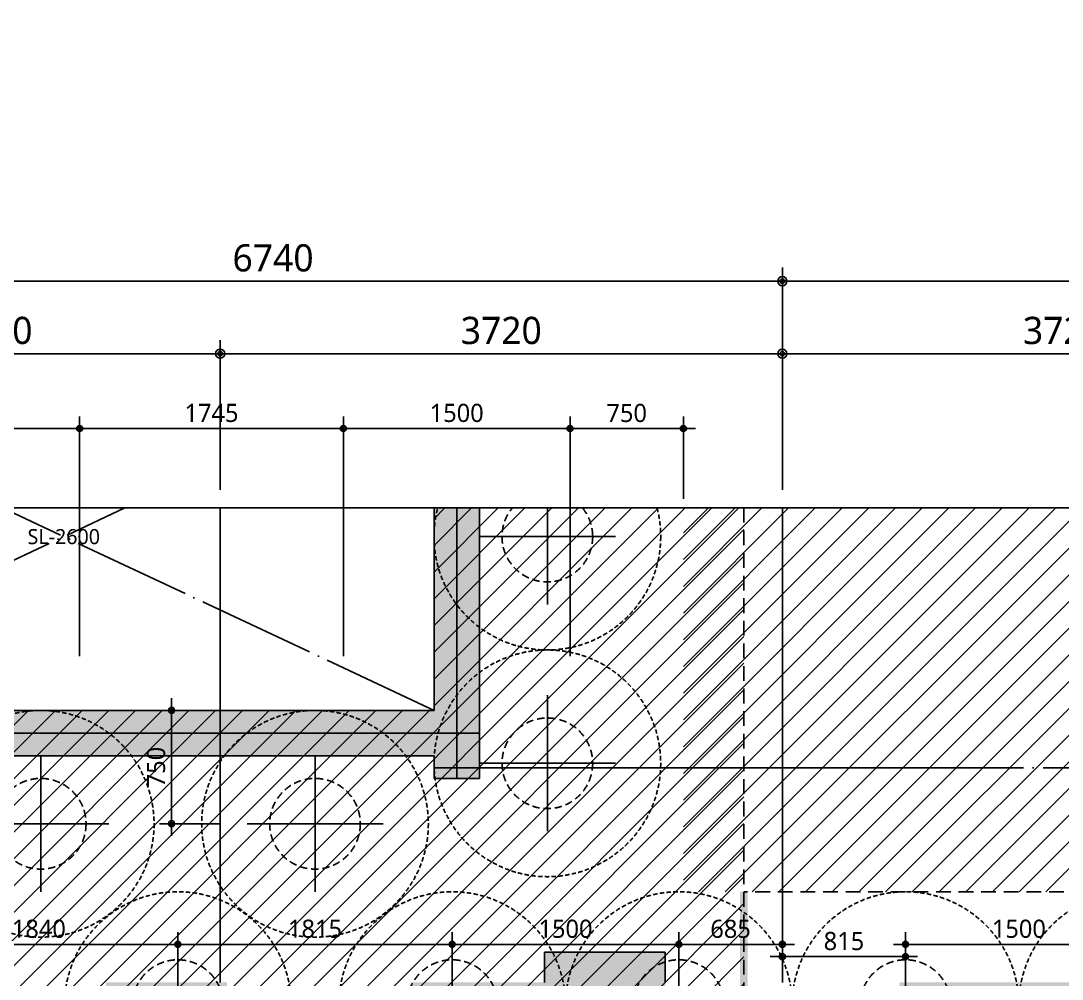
# Model space of a CAD drawing. Header units: millimetres. Extents: x 262481 to 2519995, y -394348 to 364571.
# Drawn here: x 561285 to 568176, y -64865 to -58524 of the extents above; entities that cross this region are included whole.
import ezdxf
from ezdxf.enums import TextEntityAlignment as Align
from ezdxf.xclip import XClip

# ---------------------------------------------------------------- set-up
doc = ezdxf.new("R2010")
doc.units = ezdxf.units.MM
doc.header["$LTSCALE"] = 65
doc.header["$XCLIPFRAME"] = 0
for name, pattern in [('CEN', [62, 60, -1, 0, -1]), ('HID', [2.5, 2, -0.5]), ('XS-기초$0$CEN', [62, 60, -1, 0, -1]), ('XS-기초$0$DDOT', [14, 12, -1, 0, -1]), ('XS-기초$0$HID', [2.3, 1.5, -0.8])]:
    doc.linetypes.add(name, pattern=pattern)
doc.layers.get('Defpoints').update_dxf_attribs({"color": 145})
for name, color, linetype in [('CEN', 1, 'CEN'), ('CROSS', 15, 'Continuous'), ('DIM', 7, 'Continuous'), ('HAT', 5, 'Continuous'), ('XS-기초$0$252', 252, 'Continuous'), ('XS-기초$0$CEN', 1, 'XS-기초$0$CEN'), ('XS-기초$0$OPEN', 9, 'XS-기초$0$DDOT'), ('XS-기초$0$PILE', 3, 'XS-기초$0$HID'), ('XS-기초$0$WALL', 11, 'Continuous'), ('XS-기초$0$기초연단', 3, 'Continuous'), ('XS-기초$0$보강구간', 6, 'XS-기초$0$HID'), ('철근변경선', 1, 'HID')]:
    doc.layers.add(name, color=color, linetype=linetype)
doc.layers.add('DEFPOINT', color=144, linetype='Continuous', plot=False)
doc.layers.add('XS-기초$0$DEFPOINT', color=144, linetype='Continuous', plot=False)
doc.styles.add('XS-기초$0$맑은고딕', font='malgun.ttf')
doc.styles.add('맑은고딕', font='malgun.ttf')
doc.dimstyles.new('DIM_40', dxfattribs={"dimscale": 40, "dimtxt": 3, "dimasz": 1, "dimexe": 2, "dimexo": 1.5, "dimgap": 1, "dimtad": 1, "dimdec": 0, "dimzin": 0, "dimdsep": 46, "dimtxsty": '맑은고딕', "dimblk1": 'DIMDOT', "dimblk2": 'DIMDOT', "dimsah": 1, "dimcen": 0.09, "dimdle": 2, "dimclrd": 7, "dimclre": 7, "dimclrt": 6, "dimadec": 0, "dimazin": 0, "dimtfac": 1, "dimtdec": 0, "dimtix": 1, "dimtmove": 2, "dimatfit": 3, "dimldrblk": 'DIMDOT', "dimfxl": 0, "dimtolj": 1, "dimtzin": 0, "dimarcsym": 0})
doc.dimstyles.new('DIM_60', dxfattribs={"dimscale": 60, "dimtxt": 3, "dimasz": 1, "dimexe": 1.5, "dimexo": 2, "dimgap": 1, "dimtad": 1, "dimdec": 0, "dimzin": 0, "dimdsep": 46, "dimtxsty": '맑은고딕', "dimblk1": 'DIMDOT', "dimblk2": 'DIMDOT', "dimsah": 1, "dimcen": 0.09, "dimdle": 2, "dimclrd": 7, "dimclre": 7, "dimclrt": 3, "dimadec": 0, "dimazin": 0, "dimtfac": 1, "dimtdec": 0, "dimtix": 1, "dimtmove": 2, "dimatfit": 3, "dimldrblk": 'DIMDOT', "dimfxl": 0, "dimtolj": 1, "dimtzin": 0, "dimarcsym": 0})

# ---------------------------------------------------------------- blocks, each defined once
blk = doc.blocks.new('XS-기초$0$PILE-600')
at = {"layer": 'XS-기초$0$DEFPOINT', "color": 173, "linetype": 'XS-기초$0$HID', "ltscale": 0.3}
blk.add_circle((0, 0), 750, dxfattribs=at)
at = {"layer": 'XS-기초$0$PILE', "linetype": 'Continuous'}
for p, q in [((0, -450), (0, 450)), ((-450, 0), (450, 0))]:
    blk.add_line(p, q, dxfattribs=at)
at = {"layer": 'XS-기초$0$PILE', "ltscale": 0.5}
blk.add_circle((0, 0), 300, dxfattribs=at)
blk = doc.blocks.new('XS-기초$0$A$C762E058C')
at = {"layer": 'XS-기초$0$252'}
h = blk.add_hatch(color=256, dxfattribs=at)
h.dxf.hatch_style = 1
h.paths.add_polyline_path([(124805, -55785), (124805, -55985), (123925, -55985), (123925, -56285), (125305, -56285), (125305, -57445), (126255, -57445), (126255, -63825), (124900, -63825), (124900, -64125), (125200, -64125), (125200, -64625), (125700, -64625), (125700, -64125), (126255, -64125), (126255, -65410), (126505, -65410), (126505, -64125), (127860, -64125), (127860, -63825), (126505, -63825), (126505, -57445), (127455, -57445), (127455, -56285), (128835, -56285), (128835, -55985), (127155, -55985), (127155, -57145), (126380, -57145), (125605, -57145), (125605, -55985), (125605, -55785)])
h.paths.add_polyline_path([(106100, -55300), (105300, -55300), (105300, -55800), (106100, -55800)])
h.paths.add_polyline_path([(105600, -63900), (105800, -63900), (105800, -65410), (106100, -65410), (106100, -64125), (107400, -64125), (107400, -63825), (106100, -63825), (106100, -60730), (109280, -60730), (109280, -60480), (106100, -60480), (106100, -56285), (106915, -56285), (106915, -55985), (105800, -55985), (105800, -63100), (105600, -63100)])
h.paths.add_polyline_path([(133680, -63250), (133480, -63250), (133480, -55950), (133680, -55950), (133680, -55150), (133480, -55150), (133480, -54495), (133180, -54495), (133180, -55985), (132365, -55985), (132365, -56285), (133180, -56285), (133180, -60480), (130000, -60480), (130000, -60730), (133180, -60730), (133180, -63825), (131880, -63825), (131880, -64125), (133180, -64125), (133180, -65410), (133480, -65410), (133480, -64050), (133680, -64050)])
h.paths.add_polyline_path([(117700, -64625), (117700, -63825), (117200, -63825), (117200, -64625)], flags=17)
h.paths.add_polyline_path([(109700, -63825), (109200, -63825), (108910, -63825), (108910, -64125), (109200, -64125), (109200, -64625), (109700, -64625)])
h.paths.add_polyline_path([(124075, -54635), (124375, -54635), (124375, -46185), (117850, -46185), (117850, -45985), (117050, -45985), (117050, -46185), (116075, -46185), (116075, -46485), (116525, -46485), (116525, -49385), (116825, -49385), (116825, -46485), (121375, -46485), (121375, -49085), (117935, -49085), (117935, -49385), (121850, -49385), (121850, -49085), (121675, -49085), (121675, -46485), (124075, -46485), (124075, -49085), (123420, -49085), (123420, -49385), (124075, -49385), (124075, -51585), (123475, -51585), (123475, -51885), (124075, -51885), (124075, -54185), (119175, -54185), (119175, -51885), (119875, -51885), (119875, -51585), (118875, -51585), (118875, -54185), (116525, -54185), (116525, -54485), (124075, -54485)])
h.paths.add_polyline_path([(120965, -51885), (122285, -51885), (122285, -51585), (120965, -51585)], flags=17)
h.paths.add_polyline_path([(114725, -53185), (113725, -53185), (113725, -53885), (110505, -53885), (110505, -53185), (109505, -53185), (109505, -53885), (108085, -53885), (108085, -53185), (107085, -53185), (107085, -53885), (105800, -53885), (105800, -54185), (114725, -54185)])
h.paths.add_polyline_path([(113025, -65410), (112775, -65410), (112775, -64125), (111420, -64125), (111420, -63825), (112775, -63825), (112775, -57445), (111825, -57445), (111825, -56285), (110445, -56285), (110445, -55985), (112125, -55985), (112125, -57145), (112900, -57145), (113675, -57145), (113675, -55985), (115355, -55985), (115355, -56285), (113975, -56285), (113975, -57445), (113025, -57445), (113025, -63825), (114380, -63825), (114380, -64125), (113025, -64125)])
h.paths.add_polyline_path([(119765, -65410), (119515, -65410), (119515, -64125), (118400, -64125), (118400, -63825), (119515, -63825), (119515, -60730), (116520, -60730), (116520, -60480), (119515, -60480), (119515, -56285), (118885, -56285), (118885, -55985), (119640, -55985), (120395, -55985), (120395, -56285), (119765, -56285), (119765, -60480), (122760, -60480), (122760, -60730), (119765, -60730), (119765, -63825), (120880, -63825), (120880, -64125), (119765, -64125)])
h.paths.add_polyline_path([(122390, -64125), (122390, -63825), (122790, -63825), (122790, -64125)])
h.paths.add_polyline_path([(122510, -63125), (122760, -63125), (122760, -61590), (122510, -61590)], flags=17)
h.paths.add_polyline_path([(122510, -56985), (122760, -56985), (122760, -57815), (122510, -57815)], flags=17)
h.paths.add_polyline_path([(121905, -56285), (122705, -56285), (122705, -55985), (121905, -55985)])
h.paths.add_polyline_path([(130370, -64125), (130370, -63825), (129970, -63825), (129970, -64125)])
h.paths.add_polyline_path([(130250, -63125), (130000, -63125), (130000, -61590), (130250, -61590)])
h.paths.add_polyline_path([(130250, -56985), (130000, -56985), (130000, -57815), (130250, -57815)])
h.paths.add_polyline_path([(130855, -56285), (130055, -56285), (130055, -55985), (130855, -55985)], flags=17)
h.paths.add_polyline_path([(116890, -64125), (116890, -63825), (116490, -63825), (116490, -64125)])
h.paths.add_polyline_path([(116770, -63125), (116520, -63125), (116520, -61590), (116770, -61590)])
h.paths.add_polyline_path([(116770, -56985), (116520, -56985), (116520, -57815), (116770, -57815)])
h.paths.add_polyline_path([(117375, -56285), (116575, -56285), (116575, -55985), (117375, -55985)])
h.paths.add_polyline_path([(109030, -63125), (109280, -63125), (109280, -61590), (109030, -61590)], flags=17)
h.paths.add_polyline_path([(109030, -56985), (109280, -56985), (109280, -57815), (109030, -57815)], flags=17)
h.paths.add_polyline_path([(108425, -56285), (109225, -56285), (109225, -55985), (108425, -55985)])
h.paths.add_polyline_path([(125850, -47200), (125050, -47200), (125050, -47700), (125850, -47700)])
h.paths.add_polyline_path([(114725, -50300), (113725, -50300), (113725, -51300), (114725, -51300)])
h.paths.add_polyline_path([(110505, -50300), (109505, -50300), (109505, -51300), (110505, -51300)])
h.paths.add_polyline_path([(108085, -50300), (107085, -50300), (107085, -51300), (108085, -51300)])
h.paths.add_polyline_path([(110505, -45410), (109505, -45410), (109505, -44410), (110505, -44410)])
h.paths.add_polyline_path([(108085, -45410), (107085, -45410), (107085, -44410), (108085, -44410)])
h.paths.add_polyline_path([(110505, -48330), (109505, -48330), (109505, -47330), (110505, -47330), (110505, -47705), (113005, -47705), (113005, -46805), (114425, -46805), (114425, -45775), (114725, -45775), (114725, -47105), (113305, -47105), (113305, -47830), (113305, -48555), (114725, -48555), (114725, -49850), (114425, -49850), (114425, -48855), (113005, -48855), (113005, -47955), (110505, -47955)])
h.paths.add_polyline_path([(108085, -48330), (107085, -48330), (107085, -47955), (105800, -47955), (105800, -47705), (107085, -47705), (107085, -47330), (108085, -47330)])
h.paths.add_polyline_path([(113725, -44360), (113725, -44610), (113095, -44610), (113095, -44360)])
h.paths.add_polyline_path([(114425, -43755), (114425, -44555), (114725, -44555), (114725, -43755)])
h.paths.add_polyline_path([(133850, -47200), (133050, -47200), (133050, -47700), (133850, -47700)])
h.paths.add_polyline_path([(125850, -39100), (125050, -39100), (125050, -39600), (125850, -39600)])
h.paths.add_polyline_path([(117850, -39100), (117050, -39100), (117050, -39600), (117850, -39600)], flags=17)
h.paths.add_polyline_path([(117485, -34200), (117485, -34500), (118975, -34500), (118975, -36300), (116075, -36300), (116075, -36600), (119275, -36600), (119275, -29350), (105800, -29350), (105800, -29650), (107085, -29650), (107085, -30350), (108085, -30350), (108085, -29650), (109505, -29650), (109505, -30350), (110505, -30350), (110505, -29650), (114425, -29650), (114425, -30465), (114725, -30465), (114725, -29650), (116075, -29650), (116075, -35190), (116375, -35190), (116375, -29650), (118975, -29650), (118975, -34200)])
h.paths.add_polyline_path([(110505, -41290), (109505, -41290), (109505, -42290), (110505, -42290), (110505, -41915), (114425, -41915), (114425, -42545), (114725, -42545), (114725, -41790), (114725, -41035), (114425, -41035), (114425, -41665), (110505, -41665)])
h.paths.add_polyline_path([(108085, -41290), (107085, -41290), (107085, -41665), (105800, -41665), (105800, -41915), (107085, -41915), (107085, -42290), (108085, -42290)])
h.paths.add_polyline_path([(110505, -38170), (109505, -38170), (109505, -39170), (110505, -39170)])
h.paths.add_polyline_path([(108085, -38170), (107085, -38170), (107085, -39170), (108085, -39170)])
h.paths.add_polyline_path([(110505, -36250), (109505, -36250), (109505, -35250), (110505, -35250), (110505, -35625), (113005, -35625), (113005, -34725), (114425, -34725), (114425, -33695), (114725, -33695), (114725, -35025), (113305, -35025), (113305, -35750), (113305, -36475), (114725, -36475), (114725, -37805), (114425, -37805), (114425, -36775), (113005, -36775), (113005, -35875), (110505, -35875)])
h.paths.add_polyline_path([(108085, -36250), (107085, -36250), (107085, -35875), (105800, -35875), (105800, -35625), (107085, -35625), (107085, -35250), (108085, -35250)])
h.paths.add_polyline_path([(110505, -33330), (109505, -33330), (109505, -32330), (110505, -32330)], flags=17)
h.paths.add_polyline_path([(108085, -33330), (107085, -33330), (107085, -32330), (108085, -32330)], flags=17)
h.paths.add_polyline_path([(113725, -39220), (113725, -38970), (113095, -38970), (113095, -39220)])
h.paths.add_polyline_path([(114425, -39825), (114425, -39025), (114725, -39025), (114725, -39825)])
h.paths.add_polyline_path([(113725, -32280), (113725, -32530), (113095, -32530), (113095, -32280)], flags=17)
h.paths.add_polyline_path([(114425, -31675), (114425, -32475), (114725, -32475), (114725, -31675)], flags=17)
edge = h.paths.add_edge_path()
edge.add_line((121375, -49385), (121850, -49385))
edge.add_line((116075, -34200), (116075, -34500))
blk = doc.blocks.new('XS-기초')
at = {"layer": 'XS-기초$0$CEN'}
for p, q in [((242535, 153015), (242535, 143665)), ((234835, 143965), (242685, 143965)), ((242385, 143735), (251790, 143735))]:
    blk.add_line(p, q, dxfattribs=at)
at = {"layer": 'XS-기초$0$OPEN'}
for p, q in [((242385, 144115), (237485, 146415)), ((237485, 144115), (242385, 146415))]:
    blk.add_line(p, q, dxfattribs=at)
at = {"layer": 'XS-기초$0$WALL'}
for p, q in [((242685, 152115), (242685, 143665)), ((242385, 146415), (242385, 144115)), ((237485, 144115), (242385, 144115)), ((234835, 143815), (242385, 143815)), ((242385, 143815), (242385, 143665)), ((242385, 143665), (242685, 143665)), ((243915, 142515), (243115, 142515)), ((243115, 142515), (243115, 142315)), ((243915, 142315), (243915, 142515))]:
    blk.add_line(p, q, dxfattribs=at)
at = {"layer": 'XS-기초$0$기초연단', "linetype": 'XS-기초$0$HID'}
blk.add_line((250140, 142915), (244435, 142915), dxfattribs=at)
blk.add_lwpolyline([(243585, 148465), (244435, 148465), (244435, 142915)], dxfattribs=at)
at = {"layer": 'XS-기초$0$보강구간'}
blk.add_lwpolyline([(237935, 150915.5), (239985, 150915.5), (239985, 149215), (240242, 149215), (240242, 148465), (244435, 148465), (244435, 142065), (235435, 142065), (235435, 148465), (237935, 148465), (237935, 150915.5)], dxfattribs=at)
at = {"layer": 'XS-기초$0$252'}
blk.add_blockref('XS-기초$0$A$C762E058C', (118310, 198300), dxfattribs=at)
at = {"layer": 'XS-기초$0$PILE'}
for p in [(243135, 145265), (243135, 143765), (239782.5, 143365), (241597.5, 143365), (240690, 142165), (242505, 142165), (244005, 142165)]:
    blk.add_blockref('XS-기초$0$PILE-600', p, dxfattribs=at)
at = {"layer": 'XS-기초$0$PILE', "xscale": -1, "rotation": 359.9999999999993}
for p in [(245505, 142165), (247005, 142165)]:
    blk.add_blockref('XS-기초$0$PILE-600', p, dxfattribs=at)
at = {"layer": 'XS-기초$0$DEFPOINT', "color": 2, "style": 'XS-기초$0$맑은고딕'}
blk.add_text('SL-2600', height=100, dxfattribs=at).set_placement((239935, 145265), align=Align.MIDDLE_CENTER)
blk = doc.blocks.new('DIMDOT')
at = {"layer": 'DIM', "linetype": 'Continuous'}
blk.add_line((-2, 0), (2, 0), dxfattribs=at)
for radius in [0.5, 0.25]:
    blk.add_circle((0, 0), radius, dxfattribs=at)
blk = doc.blocks.new('*D405')
at = {"layer": 'Defpoints', "color": 0, "linetype": 'Continuous', "transparency": 16777216}
for p in [(562324.3, -64634.4), (560484.3, -64736.6), (562324.3, -64736.6)]:
    blk.add_point(p, dxfattribs=at)
at = {"layer": 'DIM', "color": 7, "linetype": 'Continuous', "lineweight": -2, "transparency": 16777216}
for p, q in [((560484.3, -64676.6), (560484.3, -64554.4)), ((562324.3, -64676.6), (562324.3, -64554.4)), ((560524.3, -64634.4), (562284.3, -64634.4))]:
    blk.add_line(p, q, dxfattribs=at)
at = {"layer": 'DIM', "color": 7, "linetype": 'Continuous', "lineweight": -2, "transparency": 16777216, "xscale": 40, "yscale": 40, "zscale": 40, "rotation": 180}
blk.add_blockref('DIMDOT', (560484.3, -64634.4), dxfattribs=at)
at = {"layer": 'DIM', "color": 7, "linetype": 'Continuous', "lineweight": -2, "transparency": 16777216, "xscale": 40, "yscale": 40, "zscale": 40}
blk.add_blockref('DIMDOT', (562324.3, -64634.4), dxfattribs=at)
at = {"layer": 'DIM', "color": 6, "linetype": 'Continuous', "transparency": 16777216, "insert": (561404.3, -64532), "char_height": 120, "attachment_point": 5, "style": '맑은고딕'}
blk.add_mtext('\\A1;1840', dxfattribs=at)
blk = doc.blocks.new('*D406')
at = {"layer": 'Defpoints', "color": 0, "linetype": 'Continuous', "transparency": 16777216}
for p in [(564139.3, -64634.4), (562324.3, -64736.6), (564139.3, -64736.6)]:
    blk.add_point(p, dxfattribs=at)
at = {"layer": 'DIM', "color": 7, "linetype": 'Continuous', "lineweight": -2, "transparency": 16777216}
for p, q in [((562324.3, -64676.6), (562324.3, -64554.4)), ((564139.3, -64676.6), (564139.3, -64554.4)), ((562364.3, -64634.4), (564099.3, -64634.4))]:
    blk.add_line(p, q, dxfattribs=at)
at = {"layer": 'DIM', "color": 7, "linetype": 'Continuous', "lineweight": -2, "transparency": 16777216, "xscale": 40, "yscale": 40, "zscale": 40, "rotation": 180}
blk.add_blockref('DIMDOT', (562324.3, -64634.4), dxfattribs=at)
at = {"layer": 'DIM', "color": 7, "linetype": 'Continuous', "lineweight": -2, "transparency": 16777216, "xscale": 40, "yscale": 40, "zscale": 40}
blk.add_blockref('DIMDOT', (564139.3, -64634.4), dxfattribs=at)
at = {"layer": 'DIM', "color": 6, "linetype": 'Continuous', "transparency": 16777216, "insert": (563231.8, -64532), "char_height": 120, "attachment_point": 5, "style": '맑은고딕'}
blk.add_mtext('\\A1;1815', dxfattribs=at)
blk = doc.blocks.new('*D407')
at = {"layer": 'Defpoints', "color": 0, "linetype": 'Continuous', "transparency": 16777216}
for p in [(565639.3, -64634.4), (564139.3, -64736.6), (565639.3, -64736.6)]:
    blk.add_point(p, dxfattribs=at)
at = {"layer": 'DIM', "color": 7, "linetype": 'Continuous', "lineweight": -2, "transparency": 16777216}
for p, q in [((564139.3, -64676.6), (564139.3, -64554.4)), ((565639.3, -64676.6), (565639.3, -64554.4)), ((564179.3, -64634.4), (565599.3, -64634.4))]:
    blk.add_line(p, q, dxfattribs=at)
at = {"layer": 'DIM', "color": 7, "linetype": 'Continuous', "lineweight": -2, "transparency": 16777216, "xscale": 40, "yscale": 40, "zscale": 40, "rotation": 180}
blk.add_blockref('DIMDOT', (564139.3, -64634.4), dxfattribs=at)
at = {"layer": 'DIM', "color": 7, "linetype": 'Continuous', "lineweight": -2, "transparency": 16777216, "xscale": 40, "yscale": 40, "zscale": 40}
blk.add_blockref('DIMDOT', (565639.3, -64634.4), dxfattribs=at)
at = {"layer": 'DIM', "color": 6, "linetype": 'Continuous', "transparency": 16777216, "insert": (564889.3, -64532), "char_height": 120, "attachment_point": 5, "style": '맑은고딕'}
blk.add_mtext('\\A1;1500', dxfattribs=at)
blk = doc.blocks.new('*D408')
at = {"layer": 'Defpoints', "color": 0, "linetype": 'Continuous', "transparency": 16777216}
for p in [(566324.3, -64634.4), (565639.3, -64736.6), (566324.3, -64761.6)]:
    blk.add_point(p, dxfattribs=at)
at = {"layer": 'DIM', "color": 7, "linetype": 'Continuous', "lineweight": -2, "transparency": 16777216}
for p, q in [((565639.3, -64676.6), (565639.3, -64554.4)), ((566324.3, -64701.6), (566324.3, -64554.4)), ((565679.3, -64634.4), (566284.3, -64634.4))]:
    blk.add_line(p, q, dxfattribs=at)
at = {"layer": 'DIM', "color": 7, "linetype": 'Continuous', "lineweight": -2, "transparency": 16777216, "xscale": 40, "yscale": 40, "zscale": 40, "rotation": 180}
blk.add_blockref('DIMDOT', (565639.3, -64634.4), dxfattribs=at)
at = {"layer": 'DIM', "color": 7, "linetype": 'Continuous', "lineweight": -2, "transparency": 16777216, "xscale": 40, "yscale": 40, "zscale": 40}
blk.add_blockref('DIMDOT', (566324.3, -64634.4), dxfattribs=at)
at = {"layer": 'DIM', "color": 6, "linetype": 'Continuous', "transparency": 16777216, "insert": (565981.8, -64532.4), "char_height": 120, "attachment_point": 5, "style": '맑은고딕'}
blk.add_mtext('\\A1;685', dxfattribs=at)
blk = doc.blocks.new('*D409')
at = {"layer": 'Defpoints', "color": 0, "linetype": 'Continuous', "transparency": 16777216}
for p in [(568639.3, -64634.4), (568639.3, -64736.6), (567139.3, -64786.6)]:
    blk.add_point(p, dxfattribs=at)
at = {"layer": 'DIM', "color": 7, "linetype": 'Continuous', "lineweight": -2, "transparency": 16777216}
for p, q in [((567139.3, -64726.6), (567139.3, -64554.4)), ((568639.3, -64676.6), (568639.3, -64554.4)), ((567179.3, -64634.4), (568599.3, -64634.4))]:
    blk.add_line(p, q, dxfattribs=at)
at = {"layer": 'DIM', "color": 7, "linetype": 'Continuous', "lineweight": -2, "transparency": 16777216, "xscale": 40, "yscale": 40, "zscale": 40, "rotation": 180}
blk.add_blockref('DIMDOT', (567139.3, -64634.4), dxfattribs=at)
at = {"layer": 'DIM', "color": 7, "linetype": 'Continuous', "lineweight": -2, "transparency": 16777216, "xscale": 40, "yscale": 40, "zscale": 40}
blk.add_blockref('DIMDOT', (568639.3, -64634.4), dxfattribs=at)
at = {"layer": 'DIM', "color": 6, "linetype": 'Continuous', "transparency": 16777216, "insert": (567889.3, -64532), "char_height": 120, "attachment_point": 5, "style": '맑은고딕'}
blk.add_mtext('\\A1;1500', dxfattribs=at)
blk = doc.blocks.new('*D569')
at = {"layer": 'Defpoints', "color": 0, "linetype": 'Continuous', "transparency": 16777216}
for p in [(573064.3, -60246.6), (566324.3, -61746.6), (573064.3, -61746.6)]:
    blk.add_point(p, dxfattribs=at)
at = {"layer": 'DIM', "color": 7, "linetype": 'Continuous', "lineweight": -2, "transparency": 16777216}
for p, q in [((566324.3, -61626.6), (566324.3, -60156.6)), ((573064.3, -61626.6), (573064.3, -60156.6)), ((566384.3, -60246.6), (573004.3, -60246.6))]:
    blk.add_line(p, q, dxfattribs=at)
at = {"layer": 'DIM', "color": 7, "linetype": 'Continuous', "lineweight": -2, "transparency": 16777216, "xscale": 60, "yscale": 60, "zscale": 60, "rotation": 180}
blk.add_blockref('DIMDOT', (566324.3, -60246.6), dxfattribs=at)
at = {"layer": 'DIM', "color": 7, "linetype": 'Continuous', "lineweight": -2, "transparency": 16777216, "xscale": 60, "yscale": 60, "zscale": 60}
blk.add_blockref('DIMDOT', (573064.3, -60246.6), dxfattribs=at)
at = {"layer": 'DIM', "color": 3, "linetype": 'Continuous', "transparency": 16777216, "insert": (569694.3, -60093.7), "char_height": 180, "attachment_point": 5, "style": '맑은고딕'}
blk.add_mtext('\\A1;6740', dxfattribs=at)
blk = doc.blocks.new('*D570')
at = {"layer": 'Defpoints', "color": 0, "linetype": 'Continuous', "transparency": 16777216}
for p in [(570044.3, -60726.6), (566324.3, -61746.6), (570044.3, -61746.6)]:
    blk.add_point(p, dxfattribs=at)
at = {"layer": 'DIM', "color": 7, "linetype": 'Continuous', "lineweight": -2, "transparency": 16777216}
for p, q in [((566324.3, -61626.6), (566324.3, -60636.6)), ((570044.3, -61626.6), (570044.3, -60636.6)), ((566384.3, -60726.6), (569984.3, -60726.6))]:
    blk.add_line(p, q, dxfattribs=at)
at = {"layer": 'DIM', "color": 7, "linetype": 'Continuous', "lineweight": -2, "transparency": 16777216, "xscale": 60, "yscale": 60, "zscale": 60, "rotation": 180}
blk.add_blockref('DIMDOT', (566324.3, -60726.6), dxfattribs=at)
at = {"layer": 'DIM', "color": 7, "linetype": 'Continuous', "lineweight": -2, "transparency": 16777216, "xscale": 60, "yscale": 60, "zscale": 60}
blk.add_blockref('DIMDOT', (570044.3, -60726.6), dxfattribs=at)
at = {"layer": 'DIM', "color": 3, "linetype": 'Continuous', "transparency": 16777216, "insert": (568184.3, -60573.7), "char_height": 180, "attachment_point": 5, "style": '맑은고딕'}
blk.add_mtext('\\A1;3720', dxfattribs=at)
blk = doc.blocks.new('*D572')
at = {"layer": 'Defpoints', "color": 0, "linetype": 'Continuous', "transparency": 16777216}
for p in [(559584.3, -60246.6), (559584.3, -61746.6), (566324.3, -61746.6)]:
    blk.add_point(p, dxfattribs=at)
at = {"layer": 'DIM', "color": 7, "linetype": 'Continuous', "lineweight": -2, "transparency": 16777216}
for p, q in [((559584.3, -61626.6), (559584.3, -60156.6)), ((566324.3, -61626.6), (566324.3, -60156.6)), ((566264.3, -60246.6), (559644.3, -60246.6))]:
    blk.add_line(p, q, dxfattribs=at)
at = {"layer": 'DIM', "color": 7, "linetype": 'Continuous', "lineweight": -2, "transparency": 16777216, "xscale": 60, "yscale": 60, "zscale": 60, "rotation": 180}
blk.add_blockref('DIMDOT', (559584.3, -60246.6), dxfattribs=at)
at = {"layer": 'DIM', "color": 7, "linetype": 'Continuous', "lineweight": -2, "transparency": 16777216, "xscale": 60, "yscale": 60, "zscale": 60}
blk.add_blockref('DIMDOT', (566324.3, -60246.6), dxfattribs=at)
at = {"layer": 'DIM', "color": 3, "linetype": 'Continuous', "transparency": 16777216, "insert": (562954.3, -60093.7), "char_height": 180, "attachment_point": 5, "style": '맑은고딕'}
blk.add_mtext('\\A1;6740', dxfattribs=at)
blk = doc.blocks.new('*D573')
at = {"layer": 'Defpoints', "color": 0, "linetype": 'Continuous', "transparency": 16777216}
for p in [(562604.3, -60726.6), (562604.3, -61746.6), (566324.3, -61746.6)]:
    blk.add_point(p, dxfattribs=at)
at = {"layer": 'DIM', "color": 7, "linetype": 'Continuous', "lineweight": -2, "transparency": 16777216}
for p, q in [((562604.3, -61626.6), (562604.3, -60636.6)), ((566324.3, -61626.6), (566324.3, -60636.6)), ((566264.3, -60726.6), (562664.3, -60726.6))]:
    blk.add_line(p, q, dxfattribs=at)
at = {"layer": 'DIM', "color": 7, "linetype": 'Continuous', "lineweight": -2, "transparency": 16777216, "xscale": 60, "yscale": 60, "zscale": 60, "rotation": 180}
blk.add_blockref('DIMDOT', (562604.3, -60726.6), dxfattribs=at)
at = {"layer": 'DIM', "color": 7, "linetype": 'Continuous', "lineweight": -2, "transparency": 16777216, "xscale": 60, "yscale": 60, "zscale": 60}
blk.add_blockref('DIMDOT', (566324.3, -60726.6), dxfattribs=at)
at = {"layer": 'DIM', "color": 3, "linetype": 'Continuous', "transparency": 16777216, "insert": (564464.3, -60573.7), "char_height": 180, "attachment_point": 5, "style": '맑은고딕'}
blk.add_mtext('\\A1;3720', dxfattribs=at)
blk = doc.blocks.new('*D574')
at = {"layer": 'Defpoints', "color": 0, "linetype": 'Continuous', "transparency": 16777216}
for p in [(562604.3, -60726.6), (559584.3, -61746.6), (562604.3, -61746.6)]:
    blk.add_point(p, dxfattribs=at)
at = {"layer": 'DIM', "color": 7, "linetype": 'Continuous', "lineweight": -2, "transparency": 16777216}
for p, q in [((559584.3, -61626.6), (559584.3, -60636.6)), ((562604.3, -61626.6), (562604.3, -60636.6)), ((559644.3, -60726.6), (562544.3, -60726.6))]:
    blk.add_line(p, q, dxfattribs=at)
at = {"layer": 'DIM', "color": 7, "linetype": 'Continuous', "lineweight": -2, "transparency": 16777216, "xscale": 60, "yscale": 60, "zscale": 60, "rotation": 180}
blk.add_blockref('DIMDOT', (559584.3, -60726.6), dxfattribs=at)
at = {"layer": 'DIM', "color": 7, "linetype": 'Continuous', "lineweight": -2, "transparency": 16777216, "xscale": 60, "yscale": 60, "zscale": 60}
blk.add_blockref('DIMDOT', (562604.3, -60726.6), dxfattribs=at)
at = {"layer": 'DIM', "color": 3, "linetype": 'Continuous', "transparency": 16777216, "insert": (561094.3, -60573.7), "char_height": 180, "attachment_point": 5, "style": '맑은고딕'}
blk.add_mtext('\\A1;3020', dxfattribs=at)
blk = doc.blocks.new('*D624')
at = {"layer": 'Defpoints', "color": 0, "linetype": 'Continuous', "transparency": 16777216}
for p in [(561674.3, -61221.3), (559939.3, -62786.6), (561674.3, -62786.6)]:
    blk.add_point(p, dxfattribs=at)
at = {"layer": 'DIM', "color": 7, "linetype": 'Continuous', "lineweight": -2, "transparency": 16777216}
for p, q in [((559939.3, -62726.6), (559939.3, -61141.3)), ((561674.3, -62726.6), (561674.3, -61141.3)), ((559979.3, -61221.3), (561634.3, -61221.3))]:
    blk.add_line(p, q, dxfattribs=at)
at = {"layer": 'DIM', "color": 7, "linetype": 'Continuous', "lineweight": -2, "transparency": 16777216, "xscale": 40, "yscale": 40, "zscale": 40, "rotation": 180}
blk.add_blockref('DIMDOT', (559939.3, -61221.3), dxfattribs=at)
at = {"layer": 'DIM', "color": 7, "linetype": 'Continuous', "lineweight": -2, "transparency": 16777216, "xscale": 40, "yscale": 40, "zscale": 40}
blk.add_blockref('DIMDOT', (561674.3, -61221.3), dxfattribs=at)
at = {"layer": 'DIM', "color": 6, "linetype": 'Continuous', "transparency": 16777216, "insert": (560806.8, -61119), "char_height": 120, "attachment_point": 5, "style": '맑은고딕'}
blk.add_mtext('\\A1;1735', dxfattribs=at)
blk = doc.blocks.new('*D625')
at = {"layer": 'Defpoints', "color": 0, "linetype": 'Continuous', "transparency": 16777216}
for p in [(563419.3, -61221.3), (561674.3, -62786.6), (563419.3, -62786.6)]:
    blk.add_point(p, dxfattribs=at)
at = {"layer": 'DIM', "color": 7, "linetype": 'Continuous', "lineweight": -2, "transparency": 16777216}
for p, q in [((561674.3, -62726.6), (561674.3, -61141.3)), ((563419.3, -62726.6), (563419.3, -61141.3)), ((561714.3, -61221.3), (563379.3, -61221.3))]:
    blk.add_line(p, q, dxfattribs=at)
at = {"layer": 'DIM', "color": 7, "linetype": 'Continuous', "lineweight": -2, "transparency": 16777216, "xscale": 40, "yscale": 40, "zscale": 40, "rotation": 180}
blk.add_blockref('DIMDOT', (561674.3, -61221.3), dxfattribs=at)
at = {"layer": 'DIM', "color": 7, "linetype": 'Continuous', "lineweight": -2, "transparency": 16777216, "xscale": 40, "yscale": 40, "zscale": 40}
blk.add_blockref('DIMDOT', (563419.3, -61221.3), dxfattribs=at)
at = {"layer": 'DIM', "color": 6, "linetype": 'Continuous', "transparency": 16777216, "insert": (562546.8, -61119), "char_height": 120, "attachment_point": 5, "style": '맑은고딕'}
blk.add_mtext('\\A1;1745', dxfattribs=at)
blk = doc.blocks.new('*D626')
at = {"layer": 'Defpoints', "color": 0, "linetype": 'Continuous', "transparency": 16777216}
for p in [(564919.3, -61221.3), (563419.3, -62786.6), (564919.3, -62786.6)]:
    blk.add_point(p, dxfattribs=at)
at = {"layer": 'DIM', "color": 7, "linetype": 'Continuous', "lineweight": -2, "transparency": 16777216}
for p, q in [((563419.3, -62726.6), (563419.3, -61141.3)), ((564919.3, -62726.6), (564919.3, -61141.3)), ((563459.3, -61221.3), (564879.3, -61221.3))]:
    blk.add_line(p, q, dxfattribs=at)
at = {"layer": 'DIM', "color": 7, "linetype": 'Continuous', "lineweight": -2, "transparency": 16777216, "xscale": 40, "yscale": 40, "zscale": 40, "rotation": 180}
blk.add_blockref('DIMDOT', (563419.3, -61221.3), dxfattribs=at)
at = {"layer": 'DIM', "color": 7, "linetype": 'Continuous', "lineweight": -2, "transparency": 16777216, "xscale": 40, "yscale": 40, "zscale": 40}
blk.add_blockref('DIMDOT', (564919.3, -61221.3), dxfattribs=at)
at = {"layer": 'DIM', "color": 6, "linetype": 'Continuous', "transparency": 16777216, "insert": (564169.3, -61119), "char_height": 120, "attachment_point": 5, "style": '맑은고딕'}
blk.add_mtext('\\A1;1500', dxfattribs=at)
blk = doc.blocks.new('*D627')
at = {"layer": 'Defpoints', "color": 0, "linetype": 'Continuous', "transparency": 16777216}
for p in [(565669.3, -61221.3), (564919.3, -61746.6), (565669.3, -61746.6)]:
    blk.add_point(p, dxfattribs=at)
at = {"layer": 'DIM', "color": 7, "linetype": 'Continuous', "lineweight": -2, "transparency": 16777216}
for p, q in [((564919.3, -61686.6), (564919.3, -61141.3)), ((565669.3, -61686.6), (565669.3, -61141.3)), ((564959.3, -61221.3), (565629.3, -61221.3))]:
    blk.add_line(p, q, dxfattribs=at)
at = {"layer": 'DIM', "color": 7, "linetype": 'Continuous', "lineweight": -2, "transparency": 16777216, "xscale": 40, "yscale": 40, "zscale": 40, "rotation": 180}
blk.add_blockref('DIMDOT', (564919.3, -61221.3), dxfattribs=at)
at = {"layer": 'DIM', "color": 7, "linetype": 'Continuous', "lineweight": -2, "transparency": 16777216, "xscale": 40, "yscale": 40, "zscale": 40}
blk.add_blockref('DIMDOT', (565669.3, -61221.3), dxfattribs=at)
at = {"layer": 'DIM', "color": 6, "linetype": 'Continuous', "transparency": 16777216, "insert": (565294.3, -61119.3), "char_height": 120, "attachment_point": 5, "style": '맑은고딕'}
blk.add_mtext('\\A1;750', dxfattribs=at)
blk = doc.blocks.new('*D628')
at = {"layer": 'Defpoints', "color": 0, "linetype": 'Continuous', "transparency": 16777216}
for p in [(562990.5, -63086.6), (562282.5, -63836.6), (562669.3, -63836.6)]:
    blk.add_point(p, dxfattribs=at)
at = {"layer": 'DIM', "color": 7, "linetype": 'Continuous', "lineweight": -2, "transparency": 16777216}
for p, q in [((562930.5, -63086.6), (562202.5, -63086.6)), ((562282.5, -63126.6), (562282.5, -63796.6)), ((562609.3, -63836.6), (562202.5, -63836.6))]:
    blk.add_line(p, q, dxfattribs=at)
at = {"layer": 'DIM', "color": 7, "linetype": 'Continuous', "lineweight": -2, "transparency": 16777216, "xscale": 40, "yscale": 40, "zscale": 40}
for p, rotation in [((562282.5, -63086.6), 90), ((562282.5, -63836.6), 270)]:
    blk.add_blockref('DIMDOT', p, dxfattribs=dict(at, rotation=rotation))
at = {"layer": 'DIM', "color": 6, "linetype": 'Continuous', "transparency": 16777216, "insert": (562180.5, -63461.6), "char_height": 120, "attachment_point": 5, "rotation": 90, "style": '맑은고딕'}
blk.add_mtext('\\A1;750', dxfattribs=at)
blk = doc.blocks.new('*D1031')
at = {"layer": 'Defpoints', "color": 0, "linetype": 'Continuous', "transparency": 16777216}
for p in [(566324.3, -64715.6), (567139.3, -64817.8), (566324.3, -64842.8)]:
    blk.add_point(p, dxfattribs=at)
at = {"layer": 'DIM', "color": 7, "linetype": 'Continuous', "lineweight": -2, "transparency": 16777216}
for p, q in [((566324.3, -64782.8), (566324.3, -64635.6)), ((567139.3, -64757.8), (567139.3, -64635.6)), ((567099.3, -64715.6), (566364.3, -64715.6))]:
    blk.add_line(p, q, dxfattribs=at)
at = {"layer": 'DIM', "color": 7, "linetype": 'Continuous', "lineweight": -2, "transparency": 16777216, "xscale": 40, "yscale": 40, "zscale": 40, "rotation": 180}
blk.add_blockref('DIMDOT', (566324.3, -64715.6), dxfattribs=at)
at = {"layer": 'DIM', "color": 7, "linetype": 'Continuous', "lineweight": -2, "transparency": 16777216, "xscale": 40, "yscale": 40, "zscale": 40}
blk.add_blockref('DIMDOT', (567139.3, -64715.6), dxfattribs=at)
at = {"layer": 'DIM', "color": 6, "linetype": 'Continuous', "transparency": 16777216, "insert": (566731.8, -64613.2), "char_height": 120, "attachment_point": 5, "style": '맑은고딕'}
blk.add_mtext('\\A1;815', dxfattribs=at)

msp = doc.modelspace()

# ---------------------------------------------------------------- hatches: boundary and pattern name
at = {"layer": 'CROSS'}
h = msp.add_hatch(dxfattribs=at)
h.set_pattern_fill('ANSI31', color=3, scale=1000, style=0)
h.set_pattern_definition([(45, (320384.29, 222048.35), (-88.388348, 88.388348), [])])
h.paths.add_polyline_path([(566069.3, -61746.6), (557069.3, -61746.6), (557069.3, -65136.6), (566069.3, -65136.6)])
h.paths.add_polyline_path([(564019.3, -61746.6), (559119.3, -61746.6), (559119.3, -63086.6), (564019.3, -63086.6)])
at = {"layer": 'HAT'}
h = msp.add_hatch(dxfattribs=at)
h.set_pattern_fill('ANSI31', color=8, scale=1000)
h.set_pattern_definition([(45, (235484.29, -302471.65), (-88.388348, 88.388348), [])])
h.paths.add_polyline_path([(572644.3, -76311.6), (572644.3, -75061.6), (574774.3, -75061.6), (574774.3, -62496.6), (571774.3, -62496.6), (571774.3, -64286.6), (565669.3, -64286.6), (565669.3, -61746.6), (576064.3, -61746.6), (576064.3, -76311.6)])

# ---------------------------------------------------------------- linework, layer by layer
at = {"color": 9}
msp.add_lwpolyline([(564019.3, -61746.6), (564019.3, -63086.6), (559119.3, -63086.6), (559119.3, -61746.6)], dxfattribs=at)
at = {"layer": 'CEN'}
for p, q in [((562604.3, -64886.6), (562604.3, -61746.6)), ((566324.3, -64886.6), (566324.3, -61746.6))]:
    msp.add_line(p, q, dxfattribs=at)
at = {"layer": 'DEFPOINT'}
for points in [[(541304.3, -60246.6), (582364.3, -60246.6), (582364.3, -83296.2), (541304.3, -83296.2)], [(543104.3, -61746.6), (580564.3, -61746.6), (580564.3, -81796.2), (543104.3, -81796.2)], [(543104.3, -61746.6), (576064.3, -61746.6), (576064.3, -76311.6), (543104.3, -76311.6)]]:
    msp.add_lwpolyline(points, close=True, dxfattribs=at)
at = {"layer": '철근변경선', "ltscale": 2, "const_width": 50}
msp.add_lwpolyline([(542694.8, -64886), (557069.3, -64886), (557069.3, -65136), (566069.3, -65136), (566069.3, -64286)], dxfattribs=at)

# ---------------------------------------------------------------- block references
ref = msp.add_blockref('XS-기초', (321634.3, -207201.6))
XClip(ref).set_block_clipping_path([(221470.0000000022, 130890.0000000024), (254429.9999999936, 145455.0000000008)])

# ---------------------------------------------------------------- dimensions: what is measured, and where the dimension line sits
at = {"layer": 'DIM', "linetype": 'Continuous'}
for base, p2, picture, middle in [((559584.3, -60246.6), (559584.3, -61746.6), '*D572', (562954.3, -60093.7)), ((562604.3, -60726.6), (562604.3, -61746.6), '*D573', (564464.3, -60573.7))]:
    dim = msp.add_linear_dim(base=base, p1=(566324.3, -61746.6), p2=p2, angle=180, dimstyle='DIM_60', dxfattribs=at)
    dim.commit()
    dim.dimension.update_dxf_attribs({"geometry": picture, "text_midpoint": middle})
for base, p1, p2, picture, middle in [((573064.3, -60246.6), (566324.3, -61746.6), (573064.3, -61746.6), '*D569', (569694.3, -60093.7)), ((562604.3, -60726.6), (559584.3, -61746.6), (562604.3, -61746.6), '*D574', (561094.3, -60573.7)), ((570044.3, -60726.6), (566324.3, -61746.6), (570044.3, -61746.6), '*D570', (568184.3, -60573.7))]:
    dim = msp.add_linear_dim(base=base, p1=p1, p2=p2, dimstyle='DIM_60', dxfattribs=at)
    dim.commit()
    dim.dimension.update_dxf_attribs({"geometry": picture, "text_midpoint": middle})
for base, p1, p2, picture, middle in [((561674.3, -61221.3), (559939.3, -62786.6), (561674.3, -62786.6), '*D624', (560806.8, -61119)), ((563419.3, -61221.3), (561674.3, -62786.6), (563419.3, -62786.6), '*D625', (562546.8, -61119)), ((564919.3, -61221.3), (563419.3, -62786.6), (564919.3, -62786.6), '*D626', (564169.3, -61119)), ((565669.3, -61221.3), (564919.3, -61746.6), (565669.3, -61746.6), '*D627', (565294.3, -61119.3)), ((562324.3, -64634.4), (560484.3, -64736.6), (562324.3, -64736.6), '*D405', (561404.3, -64532)), ((564139.3, -64634.4), (562324.3, -64736.6), (564139.3, -64736.6), '*D406', (563231.8, -64532)), ((565639.3, -64634.4), (564139.3, -64736.6), (565639.3, -64736.6), '*D407', (564889.3, -64532)), ((566324.3, -64634.4), (565639.3, -64736.6), (566324.3, -64761.6), '*D408', (565981.8, -64532.4)), ((568639.3, -64634.4), (567139.3, -64786.6), (568639.3, -64736.6), '*D409', (567889.3, -64532))]:
    dim = msp.add_linear_dim(base=base, p1=p1, p2=p2, dimstyle='DIM_40', override={"dimtix": 1, "dimatfit": 3}, dxfattribs=at)
    dim.commit()
    dim.dimension.update_dxf_attribs({"geometry": picture, "text_midpoint": middle})
for base, p1, p2, angle, picture, middle in [((562282.5, -63836.6), (562990.5, -63086.6), (562669.3, -63836.6), 90, '*D628', (562180.5, -63461.6)), ((566324.3, -64715.6), (567139.3, -64817.8), (566324.3, -64842.8), 180, '*D1031', (566731.8, -64613.2))]:
    dim = msp.add_linear_dim(base=base, p1=p1, p2=p2, angle=angle, dimstyle='DIM_40', override={"dimtix": 1, "dimatfit": 3}, dxfattribs=at)
    dim.commit()
    dim.dimension.update_dxf_attribs({"geometry": picture, "text_midpoint": middle})

doc.saveas('drawing.dxf')
